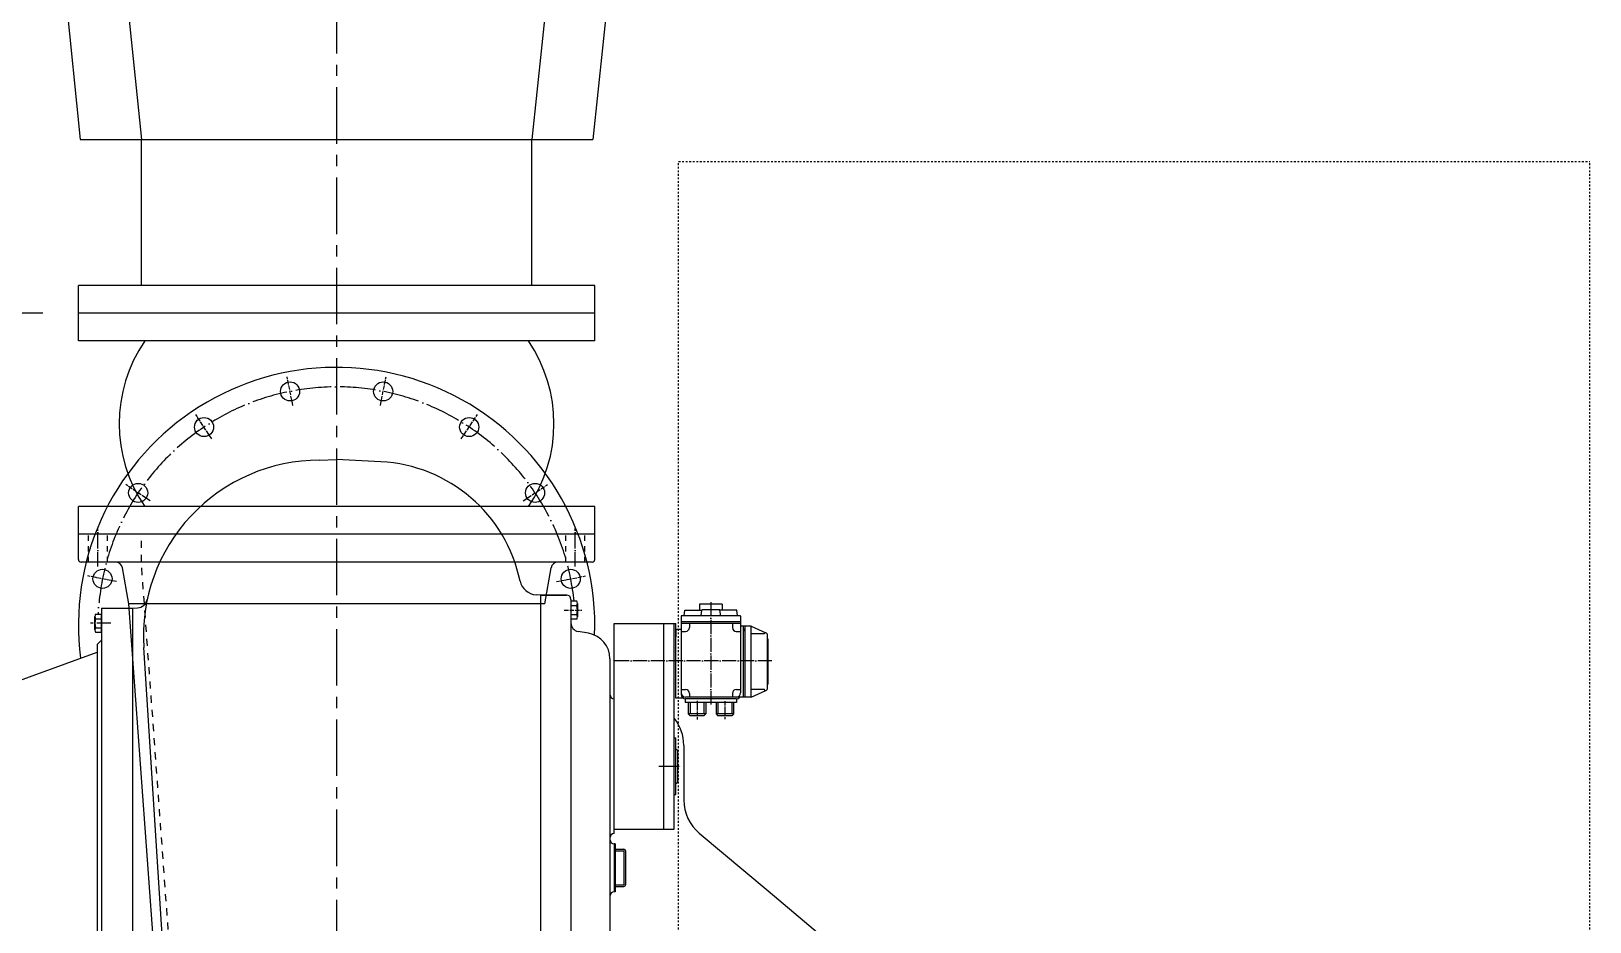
# Model space of a CAD drawing. Header units: inches. Extents: x -7 to 38035, y 41 to 29026.
# Drawn here: x 29942 to 32571, y 15139 to 16643 of the extents above; entities that cross this region are included whole.
import ezdxf

# ---------------------------------------------------------------- set-up
doc = ezdxf.new("R2010")
doc.units = ezdxf.units.IN
doc.header["$MEASUREMENT"] = 0
for name, pattern in [('ACAD_ISO04W100', [30, 24, -3, 0, -3]), ('CENTER', [50.8, 31.75, -6.35, 6.35, -6.35]), ('EB_DASH', [6, 3, -3])]:
    doc.linetypes.add(name, pattern=pattern)
doc.layers.get('Defpoints').update_dxf_attribs({"lineweight": 5})
doc.layers.add('CAXA1', color=5, linetype='CENTER', lineweight=5)
doc.styles.add('Roman', font='arial.ttf')
doc.styles.get("Standard").update_dxf_attribs({"font": 'arial.ttf'})
doc.dimstyles.new('ISO-25', dxfattribs={"dimscale": 30, "dimtxt": 1.5, "dimasz": 1.5, "dimexe": 2, "dimexo": 2, "dimtad": 1, "dimtih": 1, "dimtoh": 1, "dimdec": 1, "dimlfac": 0.03937, "dimdsep": 46, "dimtxsty": 'Standard', "dimcen": 2.5, "dimclrd": 7, "dimclre": 7, "dimclrt": 7, "dimadec": 0, "dimazin": 0, "dimtfac": 1, "dimtdec": 1, "dimtmove": 0, "dimatfit": 3, "dimfxl": 1, "dimlwd": 5, "dimlwe": 5, "dimarcsym": 0})

# ---------------------------------------------------------------- blocks, each defined once
blk = doc.blocks.new('*D230')
at = {"color": 7, "linetype": 'Continuous', "lineweight": 5, "transparency": 16777216}
for p, q in [((29580.8, 19973.1), (29307.8, 19973.1)), ((29367.8, 19913.1), (29367.8, 18336.2)), ((29367.8, 16226.7), (29367.8, 18088.7)), ((29961.4, 16166.7), (29307.8, 16166.7))]:
    blk.add_line(p, q, dxfattribs=at)
at = {"color": 7, "transparency": 16777216}
for points in [[(29357.8, 19913.1), (29377.8, 19913.1), (29367.8, 19973.1)], [(29357.8, 16226.7), (29377.8, 16226.7), (29367.8, 16166.7)]]:
    blk.add_solid(points, dxfattribs=at)
at = {"layer": 'Defpoints', "color": 0, "transparency": 16777216}
for p in [(29640.8, 19973.1), (29367.8, 16166.7), (30021.4, 16166.7)]:
    blk.add_point(p, dxfattribs=at)
at = {"color": 7, "lineweight": 5, "transparency": 16777216, "insert": (29367.8, 18212.5), "char_height": 210, "attachment_point": 5, "style": 'Roman'}
blk.add_mtext('F', dxfattribs=at)

msp = doc.modelspace()

# ---------------------------------------------------------------- linework, layer by layer
at = {"color": 7, "lineweight": 5}
for p, q in [((29695.13, 19680.32), (30024.53, 16459.52)), ((29798.14, 19680.32), (30127.54, 16459.52)), ((31122.91, 19680.32), (30786.34, 16459.52)), ((31225.95, 19680.32), (30889.38, 16459.52)), ((30024.53, 16459.52), (30889.38, 16459.52)), ((30127.54, 16213.57), (30127.54, 16459.52)), ((30786.34, 16213.57), (30786.34, 16459.52)), ((30892.48, 16213.57), (30021.4, 16213.57)), ((30021.4, 16166.72), (30021.4, 16213.57)), ((30892.48, 16166.72), (30892.48, 16213.57)), ((30892.48, 16166.72), (30021.4, 16166.72)), ((30021.4, 16119.87), (30021.4, 16166.72)), ((30892.48, 16166.72), (30021.4, 16166.72)), ((30892.48, 16119.87), (30892.48, 16166.72)), ((30892.48, 16119.87), (30021.4, 16119.87)), ((30428.16, 15918.57), (30456.94, 15919.85)), ((30531.68, 15915.94), (30456.94, 15919.85)), ((30892.48, 15840.25), (30021.4, 15840.25)), ((30021.4, 15793.4), (30021.4, 15840.25)), ((30892.48, 15793.4), (30892.48, 15840.25)), ((30892.48, 15793.4), (30021.4, 15793.4)), ((30021.4, 15750.94), (30021.4, 15793.4)), ((30888.09, 15793.4), (30025.79, 15793.4)), ((30892.48, 15750.94), (30892.48, 15793.4)), ((30888.09, 15746.55), (30025.79, 15746.55)), ((30106.26, 15676.28), (30095.57, 15736.87)), ((30808.04, 15676.28), (30818.73, 15736.87)), ((30178.12, 14693.48), (30106.26, 15676.28)), ((30808.04, 15676.28), (30106.26, 15676.28)), ((30800.98, 15690.92), (30793.53, 15691.31)), ((30800.98, 15690.92), (30800.98, 14695.4)), ((30845.13, 15690.92), (30800.98, 15690.92)), ((30800.98, 15690.92), (30844.9, 15690.92)), ((30852.22, 15683.6), (30852.22, 14695.4)), ((30852.22, 15683.6), (30852.22, 15663.55)), ((30852.22, 15683.6), (30852.22, 15671.15)), ((30862.08, 15680.51), (30852.22, 15680.51)), ((30862.08, 15672.9), (30852.22, 15672.9)), ((30863.2, 15676.71), (30863.2, 15653.89)), ((31069.26, 15675.55), (31069.26, 15665.59)), ((31107.32, 15675.55), (31069.26, 15675.55)), ((31107.32, 15675.55), (31107.32, 15665.59)), ((30049.22, 15631.93), (30049.22, 15654.75)), ((30049.22, 15654.75), (30049.22, 15631.93)), ((30050.34, 15658.55), (30060.2, 15658.55)), ((30050.34, 15658.55), (30060.2, 15658.55)), ((30050.34, 15650.94), (30060.2, 15650.94)), ((30050.34, 15650.94), (30060.2, 15650.94)), ((30060.2, 15668.96), (30112.9, 15668.96)), ((30060.2, 15668.96), (30060.2, 14695.4)), ((30060.2, 15628.12), (30060.2, 15658.55)), ((30060.2, 15634.55), (30060.2, 15652.12)), ((30112.9, 15668.96), (30121.25, 15669.4)), ((30112.9, 15668.96), (30112.9, 13845.54)), ((30862.08, 15657.69), (30852.22, 15657.69)), ((30862.08, 15650.08), (30852.22, 15650.08)), ((31038.15, 15655.34), (31038.15, 15522.85)), ((31138.43, 15645.83), (31038.15, 15645.83)), ((31137.7, 15656.07), (31038.88, 15656.07)), ((31046.24, 15645.83), (31042.51, 15645.83)), ((31043.27, 15656.07), (31044.37, 15665.59)), ((31044.37, 15665.59), (31073.24, 15665.59)), ((31061.61, 15645.83), (31057.88, 15645.83)), ((31071.76, 15656.07), (31073.19, 15665.41)), ((31102.67, 15666.03), (31073.91, 15666.03)), ((31132.21, 15665.59), (31103.34, 15665.59)), ((31104.83, 15656.07), (31103.39, 15665.41)), ((31118.71, 15645.83), (31114.97, 15645.83)), ((31134.08, 15645.83), (31130.35, 15645.83)), ((31133.31, 15656.07), (31132.21, 15665.59)), ((31138.43, 15655.34), (31138.43, 15525.78)), ((30050.34, 15635.73), (30060.2, 15635.73)), ((30050.34, 15635.73), (30060.2, 15635.73)), ((30050.34, 15628.12), (30060.2, 15628.12)), ((30050.34, 15628.12), (30060.2, 15628.12)), ((30135.11, 15621.38), (30135.11, 15621.38)), ((30881.81, 15626.41), (30864.32, 15629.49)), ((30925.42, 15402.07), (30925.42, 15642.9)), ((30925.42, 15642.9), (31029.37, 15642.9)), ((31008.87, 15295.93), (31008.87, 15642.9)), ((31026.44, 15402.07), (31026.44, 15642.9)), ((31029.37, 15620.21), (31029.37, 15642.9)), ((31038.15, 15632.65), (31029.37, 15632.65)), ((31029.37, 15632.65), (31029.37, 15620.21)), ((31029.37, 15516.99), (31029.37, 15620.21)), ((31138.43, 15642.9), (31038.15, 15642.9)), ((31038.15, 15629.58), (31045.51, 15629.58)), ((31052.1, 15642.9), (31052.1, 15636.16)), ((31124.57, 15642.9), (31124.57, 15636.16)), ((31131.16, 15629.58), (31138.75, 15629.58)), ((31156, 15638.51), (31138.43, 15638.51)), ((31142.83, 15638.51), (31142.83, 15518.46)), ((31145.75, 15638.51), (31145.75, 15518.46)), ((31145.75, 15630.2), (31145.75, 15633.93)), ((31156, 15638.51), (31181.24, 15627.03)), ((31156, 15518.46), (31156, 15638.51)), ((31178.02, 15625.42), (31156, 15625.42)), ((31183.82, 15533.93), (31183.82, 15623.03)), ((29492.49, 15390.44), (30052.88, 15594.39)), ((30052.88, 15607.48), (30060.2, 15614.79)), ((30052.88, 15607.48), (30052.88, 14695.4)), ((30250.71, 13756.59), (30131.58, 15602.24)), ((31184.7, 15616.55), (31183.82, 15616.55)), ((31184.7, 15540.42), (31184.7, 15616.55)), ((30052.88, 15588.44), (30052.88, 15586.67)), ((30918.1, 15583.16), (30918.1, 15169.97)), ((31184.7, 15540.42), (31183.82, 15540.42)), ((31040.29, 15516.99), (31029.37, 15516.99)), ((31038.15, 15531.49), (31045.51, 15531.49)), ((31045.1, 15515.54), (31045.1, 15509.67)), ((31156, 15518.46), (31045.47, 15518.46)), ((31131.11, 15515.53), (31045.47, 15515.53)), ((31052.1, 15524.9), (31052.1, 15518.46)), ((31124.57, 15524.9), (31124.57, 15518.46)), ((31131.16, 15531.49), (31138.43, 15531.49)), ((31131.48, 15515.53), (31131.48, 15509.67)), ((31145.75, 15526.77), (31145.75, 15523.03)), ((31178.02, 15531.54), (31156, 15531.54)), ((31156, 15518.46), (31181.24, 15529.93)), ((30925.42, 15508.21), (30925.42, 15508.21)), ((31131.48, 15509.67), (31045.1, 15509.67)), ((31050.23, 15509.67), (31050.23, 15490.19)), ((31050.23, 15490.19), (31053.16, 15487.26)), ((31079.51, 15490.19), (31050.23, 15490.19)), ((31076.58, 15487.26), (31053.16, 15487.26)), ((31079.51, 15490.19), (31076.58, 15487.26)), ((31079.51, 15509.67), (31079.51, 15490.19)), ((31097.08, 15509.67), (31097.08, 15490.19)), ((31097.08, 15490.19), (31100, 15487.26)), ((31126.36, 15490.19), (31097.08, 15490.19)), ((31123.43, 15487.26), (31100, 15487.26)), ((31126.36, 15490.19), (31123.43, 15487.26)), ((31126.36, 15509.67), (31126.36, 15490.19)), ((31026.44, 15449.65), (31029.37, 15449.65)), ((31029.37, 15402.07), (31029.37, 15449.65)), ((31042.54, 15437.23), (31042.54, 15344.95)), ((31029.37, 15431.35), (31032.29, 15429.15)), ((31032.29, 15374.99), (31032.29, 15429.15)), ((30925.42, 15288.61), (30925.42, 15402.07)), ((31026.44, 15295.93), (31026.44, 15402.07)), ((31029.37, 15354.49), (31029.37, 15402.07)), ((31029.37, 15372.79), (31032.29, 15374.99)), ((31026.44, 15354.49), (31029.37, 15354.49)), ((30918.1, 15281.29), (30918.1, 15278.08)), ((30925.42, 15295.93), (31026.44, 15295.93)), ((31068.69, 15288.88), (31184.7, 15191.54)), ((30925.42, 15270.76), (30925.42, 15190.24)), ((30926.89, 15270.76), (30925.42, 15270.76)), ((30926.89, 15270.76), (30926.89, 15190.24)), ((30926.89, 15261.97), (30941.53, 15261.97)), ((30926.89, 15259.04), (30941.53, 15259.04)), ((30941.53, 15259.04), (30941.53, 15201.95)), ((30944.45, 15259.04), (30944.45, 15201.95)), ((30926.89, 15201.95), (30941.53, 15201.95)), ((30926.89, 15199.02), (30941.53, 15199.02)), ((30918.1, 15182.92), (30918.1, 13807.64)), ((30926.89, 15190.24), (30925.42, 15190.24)), ((31184.7, 15191.54), (31427.4, 14987.88))]:
    msp.add_line(p, q, dxfattribs=at)
at = {"color": 7, "linetype": 'EB_DASH', "lineweight": 5}
for p, q in [((31033.76, 16422.92), (32570.96, 16422.92)), ((31033.76, 14724.68), (31033.76, 16422.92)), ((32570.96, 14724.68), (32570.96, 16422.92))]:
    msp.add_line(p, q, dxfattribs=at)
at = {"color": 7, "linetype": 'ACAD_ISO04W100', "lineweight": 5, "ltscale": 0.3}
for p, q in [((30383.12, 16010.81), (30373.48, 16059.24)), ((30530.77, 16010.81), (30540.4, 16059.24)), ((30246.71, 15954.31), (30219.28, 15995.37)), ((30667.17, 15954.31), (30694.61, 15995.37)), ((30142.31, 15849.91), (30101.25, 15877.34)), ((30771.58, 15849.91), (30812.63, 15877.34)), ((30085.81, 15713.5), (30037.38, 15723.13)), ((30828.08, 15713.5), (30876.51, 15723.13)), ((30841.02, 15665.3), (30870.53, 15665.3)), ((31064.87, 15512.37), (31064.87, 15481.08)), ((31111.72, 15511.88), (31111.72, 15481.32)), ((31000.38, 15402.07), (31037.03, 15402.07))]:
    msp.add_line(p, q, dxfattribs=at)
at = {"color": 7, "linetype": 'ACAD_ISO04W100', "lineweight": 5}
for p, q in [((30054.34, 15739.26), (30054.34, 15803.29)), ((30859.54, 15739.26), (30859.54, 15803.29)), ((31088.29, 15678.99), (31088.29, 15506.09)), ((30076.31, 15643.34), (30041.89, 15643.34)), ((31191.34, 15579.95), (30921.8, 15579.95))]:
    msp.add_line(p, q, dxfattribs=at)
at = {"color": 7, "linetype": 'EB_DASH', "lineweight": 5, "ltscale": 3}
for p, q in [((30038.24, 15746.55), (30038.24, 15793.4)), ((30070.45, 15746.55), (30070.45, 15793.4)), ((30843.44, 15746.55), (30843.44, 15793.4)), ((30875.65, 15746.55), (30875.65, 15793.4))]:
    msp.add_line(p, q, dxfattribs=at)
at = {"color": 7, "linetype": 'EB_DASH', "lineweight": 5, "ltscale": 4}
for p, q in [((30127.54, 15746.55), (30127.54, 15793.4)), ((30204.4, 14695.4), (30127.54, 15746.55))]:
    msp.add_line(p, q, dxfattribs=at)
at = {"color": 7, "linetype": 'Continuous', "lineweight": 5}
for p, q in [((31053.16, 15509.67), (31053.16, 15490.19)), ((31076.58, 15509.67), (31076.58, 15490.19)), ((31100, 15509.67), (31100, 15490.19)), ((31123.43, 15509.67), (31123.43, 15490.19))]:
    msp.add_line(p, q, dxfattribs=at)
at = {"color": 7, "lineweight": 5}
for centre in [(30378.4, 16034.54), (30535.48, 16034.54), (30233.27, 15974.43), (30680.61, 15974.43), (30122.19, 15863.35), (30791.69, 15863.35), (30062.08, 15718.22), (30851.81, 15718.22)]:
    msp.add_circle(centre, 16.1, dxfattribs=at)
for centre, radius, start, end in [((30337.96, 15980.06), 247.72, 145.63937, 214.36063), ((30575.92, 15980.06), 247.72, 325.63937, 34.36063), ((30456.94, 15639.68), 435.54, 357.83485, 187.31422), ((30428.16, 15621.38), 297.19, 89.99999, 183.69307), ((30518.43, 15663.01), 253.27, 11.75001, 87), ((30025.79, 15750.94), 4.39, 180, 270), ((30888.09, 15750.94), 4.39, 270, 0), ((30084.04, 15734.84), 11.71, 10, 90), ((30830.26, 15734.84), 11.71, 90, 170), ((30795.06, 15720.55), 29.28, 191.75001, 267), ((30120.33, 15686.94), 17.57, 273, 347.95055), ((30844.9, 15683.6), 7.32, 0, 90), ((30856.19, 15676.71), 7.01, 327.13277, 32.86723), ((30836.85, 15665.3), 26.35, 343.22135, 16.77865), ((30056.23, 15654.75), 7.01, 147.13277, 212.86723), ((30056.23, 15654.75), 7.01, 147.13277, 212.86723), ((30075.57, 15643.34), 26.35, 163.22135, 196.77865), ((30075.57, 15643.34), 26.35, 163.22135, 196.77865), ((30856.19, 15653.89), 7.01, 327.13277, 32.86723), ((31038.88, 15655.34), 0.732, 90, 180), ((31073.91, 15665.3), 0.732, 90, 171.27127), ((31102.67, 15665.3), 0.732, 8.72873, 90), ((31137.7, 15655.34), 0.732, 0, 90), ((30056.23, 15631.93), 7.01, 147.13277, 212.86723), ((30056.23, 15631.93), 7.01, 147.13277, 212.86723), ((30866.86, 15643.91), 14.64, 180, 260), ((30874.18, 15583.16), 43.92, 0, 80), ((31045.51, 15636.16), 6.59, 270, 0), ((31131.16, 15636.16), 6.59, 180, 270), ((31178.02, 15626.89), 1.46, 270, 65.55605), ((31179.43, 15623.03), 4.39, 0, 65.55605), ((30925.42, 15522.85), 7.32, 180, 270), ((31045.47, 15525.78), 7.32, 180, 270), ((31045.47, 15522.85), 7.32, 180, 270), ((31045.51, 15524.9), 6.59, 0, 90), ((31131.16, 15524.9), 6.59, 90, 180), ((31131.11, 15525.78), 7.32, 270, 0), ((31131.11, 15522.85), 7.32, 270, 323.1301), ((31178.02, 15530.08), 1.46, 294.44395, 90), ((31179.43, 15533.93), 4.39, 294.44395, 0), ((30969.34, 15437.23), 73.2, 359.99999, 38.73942), ((31115.74, 15344.95), 73.2, 180, 230), ((30925.42, 15281.29), 7.32, 90, 180), ((30925.42, 15278.08), 7.32, 180, 270), ((30941.53, 15259.04), 2.93, 0, 90), ((30941.53, 15201.95), 2.93, 270, 0), ((30925.42, 15182.92), 7.32, 90, 180)]:
    msp.add_arc(centre, radius, start, end, dxfattribs=at)
at = {"color": 7, "linetype": 'ACAD_ISO04W100', "lineweight": 5, "ltscale": 2.5}
msp.add_arc((30456.94, 15639.68), 402.6, 5.82132, 177.31293, dxfattribs=at)
at = {"layer": 'CAXA1', "linetype": 'CENTER', "lineweight": 5, "ltscale": 3}
msp.add_line((30456.94, 20205.53), (30456.94, 13476.48), dxfattribs=at)

# ---------------------------------------------------------------- dimensions: what is measured, and where the dimension line sits
at = {"color": 7, "lineweight": 5}
dim = msp.add_linear_dim(base=(29367.8, 16166.72), p1=(29640.76, 19973.12), p2=(30021.4, 16166.72), angle=90, text='F', dimstyle='ISO-25', override={"dimtxt": 7, "dimasz": 2, "dimpost": '\\X', "dimtxsty": 'Roman'}, dxfattribs=at)
dim.commit()
dim.dimension.update_dxf_attribs({"geometry": '*D230', "text_midpoint": (29367.8, 18212.5), "dimtype": 160})

doc.saveas('drawing.dxf')
